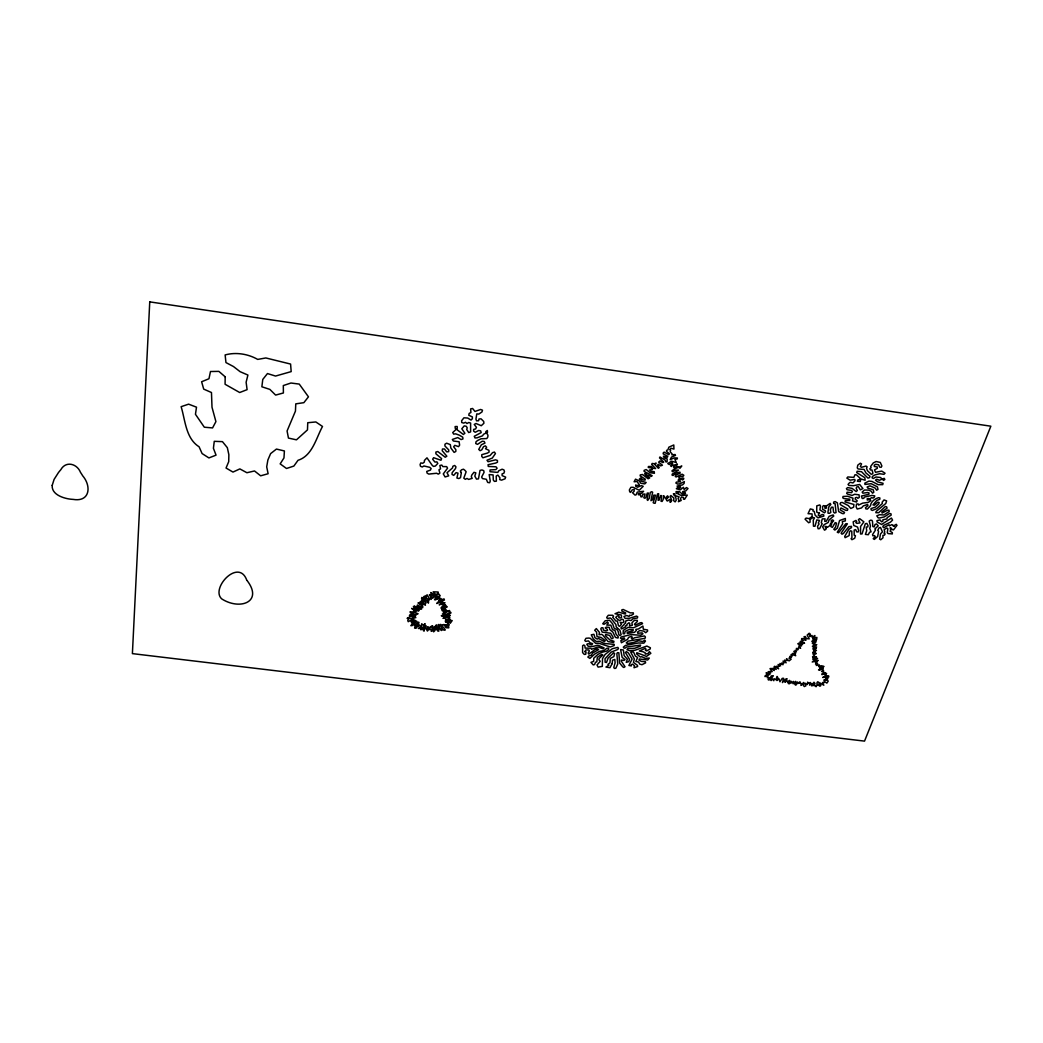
<?xml version="1.0" encoding="UTF-8"?>
<svg xmlns="http://www.w3.org/2000/svg" width="1043" height="1043" viewBox="0 0 1043 1043"><rect width="100%" height="100%" fill="white"/><g stroke="black" fill="none" stroke-linecap="round" stroke-linejoin="round"><path stroke-width="1.5" d="M247.1 580.573C263.449 601.876 240.046 610.637 221.768 598.917C210.099 588.591 238.612 557.64 246.761 580.169M461.345 472.57L460.511 477.655L458.816 478.541L456.912 478.02L457.994 473.144L456.104 472.622L453.731 475.36L452.049 474.448L452.127 472.727L455.517 468.516L455.96 466.821L454.683 465.491L452.884 466.234L452.532 467.929L447.004 472.753L448.686 475.869L445.1 476.964L443.288 473.9L447.538 468.19L446.691 466.625L442.793 466.586L441.802 465.087L439.859 465.465L440.55 468.815L438.947 469.845L439.898 473.105L438.321 474.135L436.6 473.261L428.777 474.083L427.108 473.144L426.73 471.436L430.394 470.119L431.137 468.516L429.703 467.303L423.901 465.986L422.285 466.99L420.459 466.26L420.094 464.552L420.798 462.936L422.754 463.275L424.279 462.166L424.449 460.432L426.978 457.825L432.076 465.152L433.445 466.43L435.387 466.025L437.812 463.418L436.926 461.853L434.944 462.075L432.649 459.22L433.627 457.708L440.98 460.25L441.58 458.594L435.896 453.809L435.87 452.062L437.773 451.541L445.231 457.238L446.834 456.195L442.206 450.732L442.467 448.998L444.474 448.972L446.665 451.854L448.659 451.671L448.738 449.924L444.905 445.961L444.97 444.201L446.626 443.197L450.315 444.605L450.863 448.008L454.122 452.388L455.83 451.463L455.882 449.716L453.64 446.782L454.826 445.361L458.581 446.626L459.624 445.126L459.116 441.763L453.353 441.006L452.323 439.481L457.76 437.578L461.084 439.572L462.962 438.934L462.74 437.173L459.389 435.192L455.674 433.836L453.679 434.123L452.74 432.545L457.251 428.295L457.173 426.483L455.113 426.561L455.243 428.373L463.366 434.475L464.878 433.288L461.814 428.777L464.226 425.896L466.221 426.248L467.225 427.799L466.716 429.533L468.724 432.558L470.602 431.893L470.615 423.041L468.672 422.519L466.99 423.536L465.517 422.298L463.692 423.093L461.762 422.532L461.645 420.733L463.913 417.813L467.707 418.047L471.006 420.068L472.362 418.725L472.375 416.926L468.789 415.231L469.154 413.445L470.901 412.506L470.628 408.895L472.609 408.491L474.982 411.45L480.64 409.469L482.492 410.199L481.957 411.959L478.815 414.084L476.781 413.915L475.934 419.117L476.547 420.837L478.581 420.746L479.037 418.986L481.058 418.83L483.704 421.476L483.913 423.249L481.266 425.713L475.973 423.484L474.252 424.462L476.429 427.304L475.621 428.947L473.652 429.403L473.652 431.189L475.256 432.271L478.685 430.498L480.654 430.863L481.175 432.584L474.265 436.287L474.995 437.943L477.016 437.838L482.531 435.818L483.548 434.279L487.511 432.245L487.329 430.472L485.816 431.672L487.955 435.231L487.811 437.004L486.807 438.555L481.006 438.79L477.498 440.563L476.012 441.776L475.738 443.523L477.498 444.37L482.257 441.215L484.252 441.476L484.956 443.119L481.384 444.761L478.724 449.416L480.106 450.68L481.827 449.768L483.574 446.6L485.399 445.856L486.625 447.238L485.516 448.712L488.945 450.328L489.102 452.075L487.446 453.079L481.814 454.657L481.736 456.404L482.922 457.786L490.119 455.452L492.557 452.662L494.447 452.062L495.425 453.588L492.296 458.06L486.99 460.25L488.046 461.71L495.594 459.82L497.433 460.471L497.472 462.205L495.725 463.053L488.046 464.722L488.267 466.43L496.025 466.808L497.107 468.242L495.855 469.598L490.054 469.963L490.001 471.684L497.811 472.427L498.645 470.849L502.113 469.207L503.925 469.898L504.473 471.553L503.899 473.209L502.074 473.913L502.139 475.634L505.646 477.133L505.073 478.789L501.54 480.158L499.688 479.571L499.975 477.877L497.85 475.086L496.194 476.051L496.377 481.149L494.421 481.41L493.313 480.002L493.104 474.917L489.18 474.552L490.249 481.097L489.623 482.726L487.681 482.453L486.325 479.272L482.453 478.581L481.644 477.016L484.056 472.375L483.769 470.667L481.957 469.963L480.041 470.393L478.463 478.854L476.508 479.128L474.813 476.116L475.83 472.831L473.939 472.323L471.723 475.178L471.306 476.86L472.218 478.372L468.633 479.415L467.016 478.437L465.295 479.311L463.809 478.176L466.156 471.723L464.943 470.367L463.483 469.194L461.606 469.78L460.315 471.097L461.345 472.57M635.669 485.269L635.669 486.234L637.508 487.224L641.302 485.621L643.205 486.325L639.242 490.249L633.127 487.29L630.885 487.316L629.359 489.962L629.724 491.814L630.572 492.387L632.188 489.897L634.209 489.441L634.118 491.318L632.566 492.739L635.004 495.099L636.1 494.838L637.234 492.127L643.583 491.266L641.549 493.339L638.277 493.769L638.394 494.721L640.585 494.969L640.923 496.833L642.032 496.859L642.931 494.173L645.069 494.03L643.831 497.72L644.73 498.228L645.747 497.759L647.286 493.091L648.394 493.052L647.09 499.675L647.729 500.418L649.372 498.137L650.258 492.426L651.797 491.683L652.618 492.283L650.949 500.666L652.644 499.793L653.792 495.112L655.499 495.229L653.192 502.687L654.052 503.221L655.16 503.274L657.572 493.9L658.681 493.717L658.055 500.236L659.163 500.132L659.789 497.342L661.379 495.594L660.493 495.581L661.471 497.42L661.014 501.227L662.07 501.461L663.074 499.688L663.87 495.686L663.035 495.986L664.965 497.185L665.408 498.815L668.68 497.289L667.559 495.855L666.738 496.559L666.607 500.549L667.546 501.005L669.815 499.349L670.753 502.218L669.906 502.061L671.822 500.575L670.154 496.272L670.91 495.516L673.869 498.019L673.648 500.653L675.121 501.892L676.229 500.223L675.968 498.358L674.482 493.782L673.374 493.782L674.026 495.229L679.149 496.859L678.041 498.424L678.902 500.132L678.393 501.709L681.196 500.471L680.453 498.723L681.47 496.989L683.504 497.42L683.478 499.167L684.56 499.297L687.272 495.112L680.988 495.373L678.211 494.03L678.002 492.831L678.706 493.235L676.19 493.508L676.086 491.592L679.371 491.553L682.278 494.069L684.521 493.952L685.499 493.417L685.108 492.557L682.865 492.57L682.63 491.644L685.877 490.875L688.002 488.502L686.437 487.563L684.143 489.584L683.478 487.277L680.284 489.845L676.346 488.724L678.185 487.133L680.388 486.664L680.701 487.563L678.876 488.476L677.063 486.064L682.526 484.891L684.078 483.47L684.351 481.618L679.88 483.796L677.65 484.108L675.877 483.052L676.32 482.14L680.518 481.71L680.232 480.797L678.198 480.471L678.458 479.506L682.826 477.916L683.778 478.372L683.491 479.324L682.591 479.976L678.902 477.798L678.954 476.82L683.321 476.169L683.804 475.256L682.161 474.2L676.268 476.938L675.264 476.573L676.19 474.93L680.192 473.092L679.945 472.166L676.633 472.883L673.061 475.504L672.07 475.1L672.214 474.122L678.563 470.093L675.447 470.158L672.513 471.697L671.94 470.901L674.547 468.842L681.796 465.999L679.971 468.242L677.076 466.534L673.83 467.551L673.478 466.651L677.103 463.835L677.402 464.787L676.281 465.1L671.431 465.087L670.623 465.856L671.457 466.482L672.631 463.496L672.044 462.701L669.306 464.539L667.781 463.587L671.523 461.175L676.281 462.544L674.886 459.35L677.155 458.972L677.415 457.994L674.182 457.916L670.167 459.663L671.444 457.108L675.499 455.413L675.069 454.526L671.875 454.852L672.135 453.874L670.141 451.762L670.662 450.068L669.658 449.663L671.079 448.216L673.947 449.103L673.791 444.97L668.85 447.186L667.872 449.911L666.777 450.237L666.399 451.202L669.437 453.822L668.693 454.618L664.13 452.14L663.27 452.845L663.192 453.848L667.794 456.312L667.364 457.251L663.426 456.195L664.182 457.812L667.181 458.894L667.051 461.84L665.916 461.906L665.147 460.106L659.971 456.964L659.528 457.903L663.752 462.127L662.722 462.623L660.089 460.928L658.628 462.127L662.448 465.23L660.61 465.882L658.211 464.265L657.638 465.152L659.215 467.577L658.368 468.268L654.991 464.709L655.004 463.457L656.073 463.079L655.721 464.031L652.214 463.444L651.679 464.344L655.63 468.581L648.264 467.499L648.407 466.508L651.692 466.495L652.423 469.533L649.489 470.002L650.923 471.332L654.235 471.684L654.417 473.287L650.128 472.74L646.204 469.533L644.131 470.367L644.105 471.345L652.162 475.699L651.367 476.429L645.043 474.343L644.783 473.405L645.826 473.718L646.178 475.83L649.789 477.89L648.133 478.776L642.501 474.5L640.272 474.904L640.141 475.882L645.265 479.141L645.056 480.119L642.905 479.897L640.676 477.942L639.268 479.18L641.158 480.119L641.106 481.097L646.191 482.479L644.77 483.913L640.741 483.222L639.268 480.927L635.539 479.167L634.131 481.749L636.999 481.475L639.294 484.669L638.59 485.464L635.669 485.269M612.189 663.622L609.92 667.689L605.957 667.051L608.864 665.16L607.926 664.313L609.946 662.84L610.298 658.433L613.832 656.608L614.653 653.531L613.623 652.775L608.069 658.146L606.518 662.501L605.123 662.227L605.044 658.772L611.107 652.136L617.73 649.502L618.46 648.446L617.873 647.403L612.384 648.668L605.044 654.522L602.502 658.641L602.319 666.386L598.095 667.103L597.013 665.03L600.207 661.275L598.799 659.632L599.164 658.498L602.841 655.017L601.733 654.313L597.326 657.377L596.831 661.836L595.462 662.292L594.614 664.534L593.206 664.886L590.964 662.357L593.636 661.366L593.793 658.211L597.691 654.613L601.289 652.449L606.7 651.106L608.721 649.333L608.525 648.185L607.065 648.159L603.793 650.623L599.621 651.327L594.732 654.039L589.908 658.394L587.874 657.077L588.682 656.073L591.381 655.173L592.593 653.061L598.578 649.633L597.678 648.746L594.927 649.606L588.813 654.117L588.148 653.114L589.295 651.054L588.878 649.945L585.97 649.919L584.654 651.758L586.075 651.94L585.723 654.274L584.263 654.404L582.594 652.566L582.646 645.708L583.845 644.978L584.875 645.773L585.136 648.107L590.938 648.198L591.472 649.267L598.056 646.973L603.18 648.876L604.132 647.938L598.03 645.2L592.45 646.517L588.096 646.204L586.792 644.274L588.083 643.661L591.942 644.743L592.633 643.674L590.064 642.788L588.448 640.897L585.579 641.367L584.81 640.402L585.97 638.277L588.8 638.055L590.221 638.29L595.762 643.427L598.63 643.192L610.259 646.973L614.131 645.565L614.223 644.391L604.21 643.453L599.243 641.223L596.361 641.549L593.415 639.124L591.264 634.835L593.923 634.313L594.966 637.729L597.261 639.098L598.513 638.433L604.432 641.601L605.253 640.585L601.12 637.469L597.013 636.595L596.531 632.045L594.693 630.272L596.322 628.577L599.477 632.423L598.995 634.744L601.733 634.34L602.802 635.109L608.082 641.614L613.636 642.462L613.936 641.289L609.986 639.985L605.383 635.708L605.605 634.522L609.607 635.37L611.354 638.512L612.815 638.551L613.154 637.39L610.663 633.257L602.202 632.11L600.794 628.89L601.459 627.782L602.932 627.782L603.454 630.102L606.126 630.911L607.534 630.494L607.3 629.333L605.214 627.951L606.309 627.104L609.19 627.351L609.842 629.646L612.828 632.071L615.474 637.442L618.004 638.042L618.316 636.882L615.996 634.014L615.057 630.585L612.476 629.581L610.833 625.148L606.804 625.109L608.304 623.023L607.508 622.045L604.014 624.301L602.724 623.779L605.149 620.794L609.503 620.22L612.658 623.87L614.223 628.381L616.804 629.372L618.16 631.38L618.903 634.77L619.985 635.513L621.172 634.744L619.959 630.246L616.217 626.947L615.918 624.588L611.302 618.76L610.233 617.964L607.313 618.473L606.7 617.404L608.278 615.279L612.71 615.266L613.545 616.217L612.71 617.247L615.931 621.067L617.404 621.067L618.447 625.696L619.646 626.335L621.367 624.353L620.233 622.332L622.762 622.71L623.91 621.889L623.245 619.581L621.876 619.203L619.633 620.611L617.521 619.216L615.761 617.378L616.648 616.374L617.964 615.735L619.125 616.426L618.812 617.612L620.168 618.03L621.511 617.43L621.393 615.044L615.005 613.727L618.695 612.176L625.265 614.066L625.683 612.893L621.915 611.146L621.758 609.946L623.153 609.464L630.324 612.88L633.27 612.828L633.427 614.027L631.08 615.5L629.646 615.253L629.072 616.4L626.647 615.487L623.923 616.504L625.161 618.447L629.581 618.238L636.53 616.087L637.69 616.778L637.416 617.977L633.023 618.747L631.093 620.572L628.655 620.037L625.852 620.898L625.422 623.127L620.911 627.873L621.55 628.903L625.448 627.078L625.396 625.878L626.856 625.617L626.869 624.418L628.981 622.749L629.816 623.688L629.503 625.904L632.332 625.239L631.889 622.919L634.327 620.376L637.286 620.35L637.351 621.537L634.418 624.236L635.252 625.174L640.337 622.762L641.823 622.645L642.553 623.636L633.531 627.782L628.055 627.365L623.284 630.363L623.127 633.792L624.601 633.74L625.135 631.38L629.033 629.529L633.27 629.737L632.84 630.911L627.208 632.254L627.312 633.427L634.535 632.345L636.373 630.428L635.813 629.359L638.368 629.007L642.931 626.048L643.296 629.216L647.52 629.985L647.586 631.171L645.708 632.697L643.766 631.132L639.802 630.507L637.495 632.123L637.781 633.27L642.149 632.892L642.944 633.831L640.506 635.213L630.78 634.613L621.106 636.999L620.455 638.094L621.563 638.798L624.262 637.912L624.666 639.02L620.846 640.65L621.38 642.749L627.547 639.372L628.629 637.338L631.38 636.36L632.306 637.221L631.354 638.173L632.136 639.137L634.535 637.794L644.496 635.93L645.343 636.843L645.278 638.029L643.909 638.525L628.212 641.106L626.269 642.892L627.443 643.531L633.179 642.553L638.72 640.728L642.788 641.575L644.757 640.128L645.434 641.132L643.87 643.166L638.355 642.97L625.474 645.434L623.323 647.142L624.014 648.146L625.474 648.003L626.413 647.051L640.663 645.082L640.206 646.23L634.796 648.264L627.69 648.642L626.999 649.711L629.503 650.741L635.083 650.232L646.829 646.06L650.376 647.768L650.232 648.942L646.634 650.923L645.421 650.337L646.06 649.241L645.278 648.303L639.281 651.028L643.114 651.758L645.33 652.97L645.291 654.13L647.99 653.57L649.359 651.588L650.858 653.309L646.477 656.412L636.843 652.709L636.595 653.87L640.337 657.064L641.758 656.725L645.317 658.316L649.307 658.081L647.664 660.01L639.372 658.967L638.994 660.102L641.302 661.366L645.421 661.718L645.578 662.866L641.966 664.704L639.685 664.091L638.616 662.07L635.878 661.458L637.612 657.429L635.435 656.138L633.505 651.94L630.728 652.136L634.34 658.967L633.453 662.396L637.469 665.382L637.625 666.516L634.001 667.755L634.457 665.695L632.462 664.13L631.198 664.769L631.302 665.916L628.89 665.447L632.123 659.072L628.473 653.074L626.426 651.575L625.435 652.488L629.529 659.411L628.746 661.64L626.23 662.357L627.391 659.202L624.157 655.669L623.388 649.998L620.598 649.58L622.163 657.403L625.07 659.632L623.949 660.428L621.354 660.05L621.354 661.21L625.018 666.725L623.844 667.468L622.723 666.79L619.646 663.061L618.851 652.788L617.404 652.683L616.869 653.792L617.73 664.039L615.813 668.302L614.366 668.407L613.792 667.377L615.109 662.853L614.822 659.424L612.502 660.219L612.189 663.622M815.235 685.668L816.069 686.737L816.226 685.095L818.299 685.512L816.812 683.256L817.529 681.835L818.716 682.213L819.824 686.281L820.815 685.59L820.111 682.982L823.814 685.238L822.497 682.487L824.309 682.617L824.205 681.248L826.864 683.113L828.194 681.209L827.634 680.336L823.866 680.075L827.073 679.606L827.894 678.341L825.795 678.902L825.495 678.119L828.833 676.855L828.559 675.786L822.731 677.507L826.239 676.151L826.682 675.642L824.726 675.082L826.591 673.491L821.819 674.625L822.171 673.595L825.548 672.709L823.331 672.709L823.644 671.027L821.584 671.536L823.488 670.167L822.288 669.241L823.136 668.289L819.863 670.141L818.52 669.919L823.996 666.49L822.445 665.903L819.576 667.885L821.01 665.734L818.625 666.594L819.303 664.847L816.33 665.447L817.621 663.635L815.522 664.091L817.008 662.357L815.222 662.018L818.181 660.402L812.223 662.018L817.556 658.446L816.278 658.029L812.914 659.632L813.071 657.716L816.434 656.79L812.549 656.777L814.596 655.187L813.032 654.13L816.252 653.648L812.68 652.735L815.522 652.488L815.352 651.64L813.292 651.406L816.447 650.441L813.11 649.489L816.252 648.498L812.836 648.146L816.63 647.038L812.406 646.282L816.786 644.665L813.24 644.73L815.652 642.488L812.184 643.101L815.965 641.601L816.108 640.715L811.832 641.354L814.205 639.476L816.604 639.737L816.917 637.403L812.784 639.02L812.732 638.081L814.792 637.286L814.87 635.539L812.132 637.377L812.119 635.5L809.733 636.608L810.672 635.135L808.99 634.652L810.085 633.792L809.185 633.244L807.165 635.096L809.212 638.864L806.304 638.577L805.47 636.556L804.036 636.699L805.887 640.35L803.801 638.642L801.689 638.577L801.585 639.581L803.879 640.624L800.177 641.419L804.557 643.192L801.689 642.579L801.233 643.075L802.68 644.183L802.067 644.574L799.629 642.84L797.804 643.792L801.598 645.8L798.99 645.734L800.62 648.303L798.599 647.195L798.13 648.955L796.344 648.42L797.843 649.828L795.157 650.311L796.461 651.901L793.853 651.34L795.6 653.726L792.758 653.4L795.718 655.682L791.52 654.248L791.037 654.717L792.393 655.891L789.734 656.451L791.481 657.286L788.925 658.159L791.207 659.163L789.069 660.897L786.526 658.759L787.348 660.532L784.545 660.141L786.135 662.826L783.058 661.066L783.867 663.27L781.715 663.022L783.058 664.691L779.916 663.465L780.594 665.89L778.13 664.469L779.238 666.399L776.383 666.281L778.613 668.785L774.623 666.281L774.115 666.738L776.201 669.423L773.072 668.133L774.128 670.571L771.364 668.446L769.995 668.628L772.224 671.575L769.943 671.34L770.699 672.852L770.021 673.126L768.3 671.536L767.844 673.387L766.175 672.709L766.618 674.039L769.93 674.378L765.445 675.421L764.923 676.529L768.117 676.02L767.205 677.741L769.239 677.767L768.091 679.632L768.991 680.14L771.312 675.877L773.319 675.747L770.542 679.671L771.103 680.597L772.628 679.032L773.802 680.727L774.115 678.68L775.901 679.736L777.061 676.464L777.922 677.781L776.957 680.544L779.069 678.85L779.942 681.783L782.25 678.354L783.606 678.289L782.446 682.591L785.131 679.319L787.074 678.719L784.871 682.213L787.126 680.753L787.739 682.513L789.577 680.362L788.352 683.634L789.538 683.713L790.972 681.131L791.089 683.074L793.423 681.418L792.902 683.608L793.606 683.66L795.626 681.366L794.896 684.521L795.887 685.212L796.956 682.135L797.673 682.07L797.608 683.686L800.072 681.848L799.655 683.256L801.871 683.673L800.972 685.434L803.631 682.487L803.957 684.052L803.071 685.016L804.322 686.555L805.913 685.786L805.066 683.217L807.412 684.534L807.621 682.148L808.625 683.217L810.307 682.513L809.551 685.134L811.884 683.308L811.506 685.812L812.223 685.812L813.97 682.213L815 683.491L813.54 685.538L815.235 685.668M890.344 527.823L890.344 529.101L893.486 529.896L896.993 525.346L896.25 524.316L893.238 526.128L894.451 526.076L891.843 524.603L889.405 525.933L889.066 524.72L883.734 527.706L882.834 526.78L883.408 525.503L890.396 522.217L892.56 520.118L891.439 518.058L881.583 524.46L877.072 521.917L876.98 520.64L879.979 519.909L881.609 521.813L882.965 521.005L882.926 519.727L886.889 518.932L887.176 517.615L891.165 515.099L890.983 513.834L889.601 513.417L884.373 516.885L879.784 517.941L878.258 517.915L876.798 515.829L879.614 514.694L883.916 514.968L889.171 511.513L888.988 510.236L887.463 510.21L882.091 513.091L881.948 511.813L887.019 508.163L886.746 506.911L885.39 506.455L878.688 512.713L875.807 512.687L876.25 511.383L885.807 503.482L886.602 500.888L884.021 499.923L882.117 502.231L882.378 503.495L876.694 508.684L872.404 510.444L871.127 509.871L871.022 508.58L875.403 507.107L878.714 503.912L879.223 502.596L877.88 502.113L874.412 505.203L872.965 504.89L876.798 500.457L879.784 499.31L879.888 497.98L878.428 497.707C874.777 498.776 870.749 501.787 870.488 505.751L867.411 509.049L865.912 508.893L865.468 507.693L867.893 505.725L867.633 504.473L863.356 505.881L861.479 507.954L857.203 509.049L856.094 506.755L856.525 504.108L858.089 503.873L858.558 505.073L862.678 503.13L868.311 502.361L870.866 500.562L868.793 498.463L867.202 498.723L867.281 500.053L868.871 499.766L871.622 497.589L872.952 498.098L874.269 497.224L874.79 495.907L871.987 495.412L864.399 497.081L863.76 498.371L862.209 498.489L861.414 496.038L868.936 494.252L868.988 492.922L867.593 492.505L862.913 493.196L862.17 492.127L864.438 490.014L868.532 490.08L871.127 491.162L872.535 493.209L873.799 492.257L873.239 489.728L867.789 488.111L867.111 487.003L869.953 485.855L875.168 488.111L876.641 490.21L877.997 489.363L877.398 486.846L871.166 483.691L864.934 484.447L864.856 483.118L868.962 481.097L871.974 481.423L878.154 484.682L882.743 484.643L883.069 483.3L877.515 481.814L875.481 480.145L876.746 479.18L879.366 480.301L884.19 478.32L884.868 479.428L883.617 480.406L880.461 477.485L876.003 477.003L873.317 478.502L872.117 477.785L872.417 476.429L875.038 474.878L879.679 473.744L883.956 474.33L885.051 473.209L881.778 471.11L875.533 472.283L874.503 469.898L877.332 468.333L877.254 466.99L874.321 466.482L874.269 465.126L875.677 464.318L878.623 464.774L879.627 467.121L881.152 467.29L881.896 465.999L880.305 462.427L876.133 461.514L873.252 462.949L870.605 466.521L871.114 467.746L869.862 468.737L870.384 469.95L871.948 469.95L872.756 472.453L872.795 473.796L871.244 474.278L867.385 470.654L866.524 468.177L867.137 466.847L866.003 466.052L861.544 467.303L860.358 466.547L861.544 463.9L860.266 463.248L857.763 465.165L857.268 467.916L858.115 468.959L864.112 469.441L865.859 472.87L869.992 476.312L869.497 477.642L867.959 478.124L861.492 471.684L857.137 471.253L856.733 472.609L864.856 477.694L865.142 480.236L861.466 479.115L857.894 479.91L857.32 481.227L860.266 481.54L860.592 480.184L860.345 478.502L856.538 474.904L855.012 474.748L853.787 477.381L847.803 476.951L846.864 478.15L850.084 480.158L854.804 479.454L855.051 480.758L852.965 482.961L850.241 482.27L849.015 483.261L848.063 484.447L848.924 485.464L853.5 485.699L859.667 484.474L862.926 488.554L860.345 489.858L858.324 486.651L856.746 486.925L856.173 488.241L857.333 490.549L856.147 491.566L852.105 488.372L847.672 487.589L846.447 488.58L847.046 489.741L851.492 490.419L852.366 491.409L851.636 492.674L847.138 492.179L846.72 493.508L847.92 494.226L852.092 495.464L854.66 494.265L859.08 494.851L859.249 497.459L857.894 498.293L856.929 497.381L855.377 497.733L855.156 499.075L857.19 500.77L856.472 502.035L852.496 500.862L853.031 498.189L847.607 496.246L843.031 496.481L842.757 497.824L843.917 498.554L849.771 499.167L849.745 500.497L845.338 500.588L845.065 501.918L853.904 504.486L853.63 507.133L850.827 508.489L848.337 505.594L842.288 502.465L840.736 502.596L840.006 503.847L840.775 504.903L847.803 509.023L847.438 510.34L845.899 510.392L840.997 507.98L840.28 509.232L840.906 510.353L844.53 512.361L843.878 513.625L842.353 513.573L838.702 511.591L837.346 502.83L835.117 501.579L833.618 502.113L833.631 503.43L835.104 503.678L836.043 512.543L834.53 513.039L833.579 512.126L832.979 507.172L831.427 507.25L830.345 509.831L830.815 512.361L829.563 513.286L828.051 513.195L827.973 511.891L828.898 506.676L830.828 504.473L830.176 503.365L824.857 507.041L824.987 508.358L826.564 508.045L826.395 506.742L824.844 505.855L823.37 505.62L822.536 506.82L822.653 509.401L825.169 510.562L825.495 511.813L824.361 512.83L819.889 509.871L820.489 506.038L819.798 504.929L816.773 505.855L816.708 512.048L819.485 513.521L819.198 512.556L818.273 515.372L819.55 515.959L822.249 514.46L823.657 514.838L823.814 516.116L817.934 517.889L815.118 515.125L814.218 511.422L812.875 510.94L813.149 509.623L810.294 508.919L808.051 513.678L812.093 513.925L812.119 518.11L810.789 518.958L806.083 518.058L805.053 519.153L808.638 522.739L810.085 522.139L809.968 517.954L811.298 517.106L814.518 517.863L813.253 520.131L813.449 526.18L814.961 526.272L816.786 519.896L819.55 520.457L818.299 522.96L819.068 523.99L817.503 526.324L818.103 528.788L819.642 528.579L822.184 523.716L821.271 522.778L822.262 518.906L825.052 518.827L824.739 521.344L826.278 521.252L829.133 516.337L833.109 514.929L833.761 516.037L829.081 519.909L828.194 522.452L824.179 524.629L822.627 526.911L824.478 530.144L825.86 529.414L826.512 526.559L825.026 526.389L825.574 527.536L827.542 527.223L831.662 524.381L831.219 520.405L832.731 519.922L833.631 520.874L830.202 524.134L831.128 526.793L832.392 527.38L835.182 522.608L836.512 523.117L835.573 526.989L833.8 529.27L834.895 530.053L837.333 528.188L839.563 520.522L845.378 518.462L845.312 520.913L842.353 521.461L842.653 523.873L837.268 532.243L838.572 532.764L845.899 523.677L847.398 523.795L841.114 533.234L842.001 534.185L843.396 533.481L848.819 526.689L851.505 526.363L851.479 527.654L848.819 529.296L844.687 536.493L845.091 537.68L849.145 535.581L849.497 531.943L850.397 530.783L851.766 531.187L851.935 537.562L851.088 538.736L851.948 539.687L854.673 538.279L855.456 535.724L854.178 535.163L854.165 530.053L855.664 529.596L856.694 531.878L858.22 531.917L858.676 530.626L857.568 527.08L853.722 525.463L853.174 521.826L855.925 520.431L856.707 521.448L855.808 522.608L856.916 523.364L859.98 522.908L858.441 519.583L859.68 518.671L863.878 521.839L860.579 526.454L860.501 533.99L862.026 533.938L865.325 523.716L866.863 523.417L868.037 525.62L867.763 526.924L866.225 527.067L866.707 530.718L865.377 534.381L868.311 534.72L869.588 532.243L871.101 531.826L869.732 528.501L870.462 525.933L869.184 521.122L870.449 520.209L871.948 520.327L872.496 521.461L872.822 526.546L874.203 526.937L875.038 524.486L876.524 523.951L878.232 525.868L874.868 528.918L875.52 530L872.522 534.642L872.913 535.828L874.438 535.554L875.233 536.545L873.213 538.696L874.334 539.414L877.645 536.506L878.584 531.356L877.776 530.365L878.975 527.914L880.501 527.471L882.456 531.826L880.475 534.016L879.614 539.075L880.761 539.752L883.004 537.797L882.899 535.32L884.438 535.176L885.142 533.938L883.995 533.247L884.777 532.047L884.164 529.635L886.837 527.993L887.893 528.788L887.254 532.621L888.088 533.573L892.313 533.925L892.352 532.634L890.083 531.213L891.582 528.41L890.344 527.823M225.184 376.823L225.079 384.267L239.694 392.52L247.1 389.652L246.122 382.22L247.908 375.05L240.112 371.686L233.489 366.549L225.953 362.573L225.132 354.946C235.887 351.934 248.051 353.916 257.699 359.405L265.848 357.958L290.593 364.059L291.18 371.608L275.548 376.054L267.464 373.563L262.771 379.443L261.871 386.784L269.863 389.391L275.613 395.088L283.396 392.976L283.318 385.558L290.945 383.016L299.25 384.085L308.454 396.822L303.852 402.676L295.782 403.85L295.443 411.125L287.073 430.981L288.455 438.086L296.46 439.833L307.476 429.885L307.75 422.715L315.846 421.959L322.496 426.457C315.99 438.503 312.378 455.726 298.011 460.302L293.865 466.065L286.512 468.49L280.163 463.874L283.97 457.942L284.4 450.954L276.447 449.064L270.619 453.614L267.868 460.028L266.695 466.834L268.116 473.731L260.646 475.817L254.518 470.967L246.904 472.727L239.851 468.907L232.98 472.075L226.044 468.033L228.717 461.658L228.86 454.683L227.335 447.669L222.446 441.645L214.271 441.319L213.411 448.281L216.044 455.139L208.913 457.929L202.094 453.562L199.083 446.782C185.797 438.438 185.328 420.498 181.13 406.679L188.614 404.162L196.501 407.174L195.458 414.293L204.324 427.213L212.563 427.917L215.914 421.62L212.003 407.226L211.468 392.52L203.711 389.117L201.612 381.751L208.952 378.752L210.49 371.517L218.861 371.373L225.184 376.823M414.736 606.231L414.918 607.443L417.448 608.773L418.373 608.238L416.496 607.209L416.548 606.231L420.199 609.125L421.607 608.995L417.383 604.979L422.702 607.717L422.754 606.205L418.008 602.906L423.067 604.731L419.742 602.306L420.551 601.628L425.427 605.227L425.101 603.623L426.157 602.867L425.466 601.902L423.289 602.111L421.437 601.055L421.594 600.09L424.814 601.016L424.644 599.79L421.568 598.565L421.854 597.43L425.388 599.06L428.399 603.154L428.634 601.681L427.122 600.351L429.468 599.947L423.693 596.661L424.892 596.061L426.574 597.104L426.209 595.488L427.226 594.862L429.103 598.147L431.241 599.399L430.955 597.313L433.145 597.965L430.29 596.296L429.442 594.614L432.297 595.827L433.575 595.41L431.711 594.562L430.785 592.515L434.266 594.653L435.218 593.871L433.197 591.824L438.151 592.02L438.243 592.946L433.562 596.687L434.605 597.065L438.686 593.819L440.263 595.853L436.196 597.078L434.488 599.751L435.778 599.816L436.495 598.069L439.09 597L437.108 599.073L440.289 598.16L441.189 598.76L438.712 600.638L444.044 598.891L444.422 600.064L438.256 601.811L436.769 603.506L442.519 601.289L442.767 602.202L439.207 604.862L444.996 602.711L441.919 604.575L445.165 604.549L445.726 605.37L441.932 606.635L446.287 606.179L447.251 606.922L440.954 607.834L441.515 608.708L445.609 608.773L442.089 609.607L442.01 610.598L446.378 610.077L443.366 611.237L443.314 612.176L449.65 610.533L442.388 614.001L447.108 614.118L450.328 611.876L451.045 612.893L447.577 614.94L441.293 615.735L443.901 616.504L450.315 615.37L442.962 618.316L449.689 617.156L449.833 618.069L447.734 619.242L450.641 619.725L448.516 620.272L445.909 619.359L445.296 620.142L448.712 621.185L452.18 620.585L450.276 623.284L449.624 622.28L445.27 621.654L448.555 623.206L447.264 624.288L449.246 624.574L448.881 625.5L445.374 624.692L446.587 626.83L448.777 626.843L448.764 627.86L445.974 627.717L443.953 624.548L442.727 624.731L442.662 626.191L440.628 624.366A2.334 1.89 0.2 0 0 440.811 626.1L443.783 627.677L445.27 630.037L443.783 630.102L441.228 627.899L442.232 629.92L441.319 630.52L440.055 629.085L438.934 624.457L438.256 624.692L438.816 631.158L437.669 630.963L436.535 624.848L435.479 625.683L436.913 629.659L435.805 629.477L434.762 626.66L434.123 626.973L434.97 630.507L433.653 631.823L432.532 625.683L431.359 626.152L432.571 629.607L431.906 631.276L431.163 631.224L431.398 629.542L429.234 629.607L430.368 626.882L427.447 631.08L426.809 630.037L428.151 626.7L426.157 628.864L425.036 628.838L426.013 625.67L423.914 628.72L424.279 631.002L423.549 630.885L422.806 628.59L425.101 623.649L423.445 625.109L421.659 623.805L421.802 628.994L420.955 629.881L420.459 628.421L418.517 628.499L420.824 626.921L420.003 625.344L418.204 626.478L418.882 623.897L417.304 625.096L416.731 627.99L414.566 628.042L415.883 627.026L416.092 625.252L414.592 626.152L414.28 624.822L419.038 622.397L416.965 622.097L416.574 620.989L412.324 625.565L410.851 625.683L412.272 623.857L411.816 622.958L413.967 622.515L415.31 620.429L414.175 620.09L413.367 621.732L411.164 621.928L411.02 620.924L412.533 620.35L411.125 619.985L408.204 621.706L407.722 620.129L408.999 618.825L407.135 618.343L408.217 617.534L413.328 619.438L413.745 618.564L412.324 617.599L415.844 617.678L414.592 616.387L409.508 616.439L409.482 615.357L413.836 615.487L410.238 614.379L412.076 613.271L409.912 611.967L411.946 611.941L415.74 615.644L416.001 614.184L418.087 613.766L413.393 611.915L413.419 610.95L415.31 611.941L416.144 611.315L411.633 608.395L418.439 611.12L419.286 610.207L414.071 608.108L413.393 606.387L414.736 606.231M52.202 485.386C51.524 493.404 60.598 497.198 67.091 498.593A30.99 24.967 20.3 0 0 73.114 499.388C89.972 502.27 91.601 486.181 82.71 475.83A84.626 66.413 20.9 0 0 80.494 472.362C77.078 463.64 65.826 460.602 60.794 469.741A82.267 66.426 16.9 0 0 58.434 472.596L54.08 479.428L52.202 485.386M149.749 301.883L132.396 653.622L864.53 741.117L990.85 426.196L149.749 301.883"/></g></svg>
